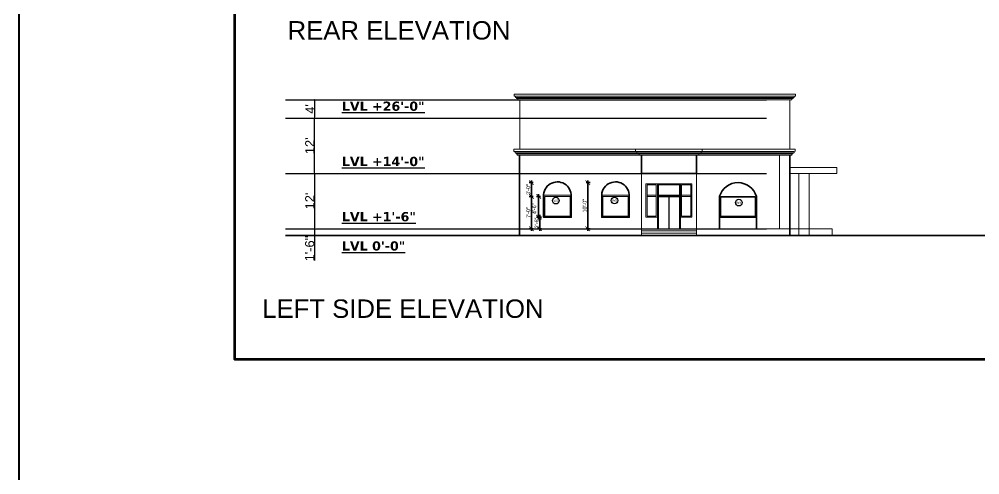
# Model space of a CAD drawing. Header units: feet. Extents: x 15113 to 123217, y -97269 to -8247.
# Drawn here: x 27217 to 29722, y -31392 to -30204 of the extents above; entities that cross this region are included whole.
import ezdxf

# ---------------------------------------------------------------- set-up
doc = ezdxf.new("R2010")
doc.units = ezdxf.units.FT
doc.header["$LTSCALE"] = 50.2
doc.header["$MEASUREMENT"] = 0
doc.header["$PDMODE"] = 3
for name, pattern in [('1', [0]), ('DASHED', [0.75, 0.5, -0.25]), ('DOT', [0.25, 0, -0.25])]:
    doc.linetypes.add(name, pattern=pattern)
doc.layers.get('0').update_dxf_attribs({"lineweight": 35})
for name, color, linetype, lineweight in [('column', 6, 'Continuous', 40), ('door', 42, 'Continuous', 25), ('drg seal', 250, 'Continuous', 120), ('elevation 2', 7, 'Continuous', 35), ('lvls', 8, 'DASHED', 40), ('Text @ 100', 7, 'Continuous', 25), ('WALL', 1, '1', 30), ('WINDOWS', 5, 'Continuous', 30)]:
    doc.layers.add(name, color=color, linetype=linetype, lineweight=lineweight)
doc.layers.add('Text', color=164, linetype='Continuous')
doc.styles.add('5.2 INCH', font='arial.ttf', dxfattribs={"height": 5.2})
doc.styles.add('Annotative', font='romans.shx', dxfattribs={"width": 0.75})
doc.styles.get("Standard").update_dxf_attribs({"font": 'arial.ttf'})
doc.dimstyles.new('2.2 INCH', dxfattribs={"dimscale": 0, "dimtxt": 5.2, "dimasz": 3.1, "dimexe": 0.18, "dimexo": 1.063, "dimgap": 0.09, "dimtad": 0, "dimdec": 0, "dimzin": 0, "dimdsep": 46, "dimlunit": 4, "dimtxsty": '5.2 INCH', "dimcen": 0, "dimclrd": 230, "dimclre": 230, "dimclrt": 164, "dimadec": 0, "dimazin": 0, "dimtfac": 1, "dimtdec": 0, "dimtofl": 0, "dimtmove": 0, "dimatfit": 3, "dimfxl": 0.5, "dimtolj": 1, "dimtzin": 0, "dimlwd": 15, "dimlwe": 15, "dimarcsym": 0})
doc.dimstyles.new('ISO-25', dxfattribs={"dimtxt": 24, "dimasz": 2.5, "dimexe": 1.25, "dimexo": 0.625, "dimtad": 1, "dimdec": 1, "dimlunit": 4, "dimtxsty": 'Standard', "dimcen": 2.5, "dimadec": 0, "dimazin": 0, "dimtfac": 1, "dimtdec": 1, "dimtmove": 0, "dimatfit": 3, "dimfxl": 1, "dimarcsym": 0})
doc.dimstyles.new('judicial academy', dxfattribs={"dimtxt": 10, "dimasz": 12, "dimexe": 6, "dimexo": 6, "dimgap": 3, "dimtad": 1, "dimdec": 4, "dimzin": 3, "dimdsep": 46, "dimlunit": 4, "dimtxsty": 'Standard', "dimblk": 'ARCHTICK', "dimcen": -0.09, "dimdle": 6, "dimclrd": 256, "dimclre": 256, "dimadec": 0, "dimazin": 1, "dimtfac": 1, "dimtdec": 4, "dimtofl": 0, "dimtmove": 1, "dimatfit": 1, "dimfxl": 15, "dimfxlon": 1, "dimtolj": 1, "dimtzin": 0, "dimlwd": -1, "dimlwe": -1, "dimarcsym": 0})

# ---------------------------------------------------------------- blocks, each defined once
blk = doc.blocks.new('*D422')
at = {"layer": 'Defpoints', "color": 0, "transparency": 16777216}
for p in [(27987.3, -30462.2), (28024.5, -30462.2, 0), (28024.5, -30606.2)]:
    blk.add_point(p, dxfattribs=at)
at = {"layer": 'WALL', "color": 0, "lineweight": -2, "transparency": 16777216}
for p, q in [((27987.5, -30462.2), (27986.1, -30462.2)), ((27987.3, -30603.7), (27987.3, -30464.7)), ((27987.5, -30606.2), (27986.1, -30606.2))]:
    blk.add_line(p, q, dxfattribs=at)
at = {"layer": 'WALL', "color": 0, "transparency": 16777216}
for points in [[(27986.9, -30464.7), (27987.8, -30464.7), (27987.3, -30462.2)], [(27986.9, -30603.7), (27987.8, -30603.7), (27987.3, -30606.2)]]:
    blk.add_solid(points, dxfattribs=at)
at = {"layer": 'WALL', "color": 0, "lineweight": -3, "transparency": 16777216, "insert": (27974.7, -30534.2), "char_height": 24, "attachment_point": 5, "rotation": 90}
blk.add_mtext("12'", dxfattribs=at)
blk = doc.blocks.new('*D423')
at = {"layer": 'Defpoints', "color": 0, "transparency": 16777216}
for p in [(28024.5, -30606.2), (27987.3, -30750.2), (28024.5, -30750.2)]:
    blk.add_point(p, dxfattribs=at)
at = {"layer": 'WALL', "color": 0, "lineweight": -2, "transparency": 16777216}
for p, q in [((27987.5, -30606.2), (27986.1, -30606.2)), ((27987.3, -30608.7), (27987.3, -30747.7)), ((27987.5, -30750.2), (27986.1, -30750.2))]:
    blk.add_line(p, q, dxfattribs=at)
at = {"layer": 'WALL', "color": 0, "transparency": 16777216}
for points in [[(27986.9, -30608.7), (27987.8, -30608.7), (27987.3, -30606.2)], [(27986.9, -30747.7), (27987.8, -30747.7), (27987.3, -30750.2)]]:
    blk.add_solid(points, dxfattribs=at)
at = {"layer": 'WALL', "color": 0, "lineweight": -3, "transparency": 16777216, "insert": (27974.7, -30678.2), "char_height": 24, "attachment_point": 5, "rotation": 90}
blk.add_mtext("12'", dxfattribs=at)
blk = doc.blocks.new('*D424')
at = {"layer": 'Defpoints', "color": 0, "transparency": 16777216}
for p in [(27987.3, -30768.3), (28024.5, -30750.2), (28025.1, -30768.3, -0.1)]:
    blk.add_point(p, dxfattribs=at)
at = {"layer": 'WALL', "color": 0, "lineweight": -2, "transparency": 16777216}
for p, q in [((27987.5, -30750.2), (27986.1, -30750.2)), ((27987.5, -30768.3), (27986.1, -30768.3)), ((27987.3, -30752.7), (27987.3, -30765.8)), ((27987.3, -30768.3), (27987.3, -30833.6))]:
    blk.add_line(p, q, dxfattribs=at)
at = {"layer": 'WALL', "color": 0, "transparency": 16777216}
for points in [[(27986.9, -30752.7), (27987.8, -30752.7), (27987.3, -30750.2)], [(27986.9, -30765.8), (27987.8, -30765.8), (27987.3, -30768.3)]]:
    blk.add_solid(points, dxfattribs=at)
at = {"layer": 'WALL', "color": 0, "lineweight": -3, "transparency": 16777216, "insert": (27974.5, -30802.2), "char_height": 24, "attachment_point": 5, "rotation": 90}
blk.add_mtext('1\'-6"', dxfattribs=at)
blk = doc.blocks.new('*D425')
at = {"layer": 'Defpoints', "color": 0, "transparency": 16777216}
for p in [(27988, -30414.2), (28131.9, -30414.2, 0), (28019.1, -30462.2, 0)]:
    blk.add_point(p, dxfattribs=at)
at = {"layer": 'WALL', "color": 0, "lineweight": -2, "transparency": 16777216}
for p, q in [((27988.2, -30414.2), (27986.8, -30414.2)), ((27988, -30459.7), (27988, -30416.7)), ((27988.2, -30462.2), (27986.8, -30462.2))]:
    blk.add_line(p, q, dxfattribs=at)
at = {"layer": 'WALL', "color": 0, "transparency": 16777216}
for points in [[(27987.6, -30416.7), (27988.4, -30416.7), (27988, -30414.2)], [(27987.6, -30459.7), (27988.4, -30459.7), (27988, -30462.2)]]:
    blk.add_solid(points, dxfattribs=at)
at = {"layer": 'WALL', "color": 0, "lineweight": -3, "transparency": 16777216, "insert": (27975.4, -30438.2), "char_height": 24, "attachment_point": 5, "rotation": 90}
blk.add_mtext("4'", dxfattribs=at)
blk = doc.blocks.new('_ArchTick')
at = {"color": 0, "linetype": 'ByBlock', "const_width": 0.15}
blk.add_lwpolyline([(-0.5, -0.5), (0.5, 0.5)], dxfattribs=at)
blk = doc.blocks.new('*D430')
at = {"transparency": 16777216}
for p, q in [((28576.1, -30666.3), (28565.6, -30666.3)), ((28571.6, -30726.3), (28571.6, -30660.3)), ((28576.1, -30720.3), (28565.6, -30720.3))]:
    blk.add_line(p, q, dxfattribs=at)
at = {"layer": 'Defpoints', "color": 0, "transparency": 16777216}
for p in [(28571.6, -30666.3), (28595.3, -30666.3, 0), (28592.6, -30720.3)]:
    blk.add_point(p, dxfattribs=at)
at = {"transparency": 16777216, "xscale": 12, "yscale": 12, "zscale": 12}
for p, rotation in [((28571.6, -30666.3), 90), ((28571.6, -30720.3), 270)]:
    blk.add_blockref('_ArchTick', p, dxfattribs=dict(at, rotation=rotation))
at = {"color": 0, "transparency": 16777216, "insert": (28560.2, -30698.4), "char_height": 10, "attachment_point": 5, "rotation": 90}
blk.add_mtext('\\A1;4\'-6"', dxfattribs=at)
blk = doc.blocks.new('*D426')
at = {"transparency": 16777216}
for p, q in [((28695.4, -30630.3), (28705.8, -30630.3)), ((28699.8, -30624.3), (28699.8, -30756.3)), ((28695.4, -30750.3), (28705.8, -30750.3))]:
    blk.add_line(p, q, dxfattribs=at)
at = {"layer": 'Defpoints', "color": 0, "transparency": 16777216}
for p in [(28689.4, -30630.3, 0.1), (28689.4, -30750.3, 0), (28699.8, -30750.3)]:
    blk.add_point(p, dxfattribs=at)
at = {"transparency": 16777216, "xscale": 12, "yscale": 12, "zscale": 12}
for p, rotation in [((28699.8, -30630.3), 90), ((28699.8, -30750.3), 270)]:
    blk.add_blockref('_ArchTick', p, dxfattribs=dict(at, rotation=rotation))
at = {"color": 0, "transparency": 16777216, "insert": (28691.7, -30690.3), "char_height": 10, "attachment_point": 5, "rotation": 90}
blk.add_mtext('\\A1;10\'-0"', dxfattribs=at)
blk = doc.blocks.new('*D427')
at = {"transparency": 16777216}
for p, q in [((28557.2, -30666.3), (28546.7, -30666.3)), ((28552.7, -30660.3), (28552.7, -30756.3)), ((28557.2, -30750.3), (28546.7, -30750.3))]:
    blk.add_line(p, q, dxfattribs=at)
at = {"layer": 'Defpoints', "color": 0, "transparency": 16777216}
for p in [(28592.8, -30666.3, 0.1), (28552.7, -30750.3), (28592.8, -30750.3, 0)]:
    blk.add_point(p, dxfattribs=at)
at = {"transparency": 16777216, "xscale": 12, "yscale": 12, "zscale": 12}
for p, rotation in [((28552.7, -30666.3), 90), ((28552.7, -30750.3), 270)]:
    blk.add_blockref('_ArchTick', p, dxfattribs=dict(at, rotation=rotation))
at = {"color": 0, "transparency": 16777216, "insert": (28544.6, -30708.3), "char_height": 10, "attachment_point": 5, "rotation": 90}
blk.add_mtext('\\A1;7\'-0"', dxfattribs=at)
blk = doc.blocks.new('*D428')
at = {"transparency": 16777216}
for p, q in [((28574.3, -30714.3), (28574.3, -30756.3)), ((28578.8, -30720.3), (28568.3, -30720.3)), ((28578.8, -30750.3), (28568.3, -30750.3))]:
    blk.add_line(p, q, dxfattribs=at)
at = {"layer": 'Defpoints', "color": 0, "transparency": 16777216}
for p in [(28597.9, -30720.3, 0.1), (28574.3, -30750.3), (28597.9, -30750.3, 0)]:
    blk.add_point(p, dxfattribs=at)
at = {"transparency": 16777216, "xscale": 12, "yscale": 12, "zscale": 12}
for p, rotation in [((28574.3, -30720.3), 90), ((28574.3, -30750.3), 270)]:
    blk.add_blockref('_ArchTick', p, dxfattribs=dict(at, rotation=rotation))
at = {"color": 0, "transparency": 16777216, "insert": (28566.2, -30735.3), "char_height": 10, "attachment_point": 5, "rotation": 90}
blk.add_mtext('\\A1;2\'-6"', dxfattribs=at)
blk = doc.blocks.new('*D429')
at = {"transparency": 16777216}
for p, q in [((28557.2, -30630.3), (28546.7, -30630.3)), ((28552.7, -30624.3), (28552.7, -30672.3)), ((28557.2, -30666.3), (28546.7, -30666.3))]:
    blk.add_line(p, q, dxfattribs=at)
at = {"layer": 'Defpoints', "color": 0, "transparency": 16777216}
for p in [(28598.2, -30630.3, -0.1), (28552.7, -30666.3), (28592.8, -30666.3, 0)]:
    blk.add_point(p, dxfattribs=at)
at = {"transparency": 16777216, "xscale": 12, "yscale": 12, "zscale": 12}
for p, rotation in [((28552.7, -30630.3), 90), ((28552.7, -30666.3), 270)]:
    blk.add_blockref('_ArchTick', p, dxfattribs=dict(at, rotation=rotation))
at = {"color": 0, "transparency": 16777216, "insert": (28544.6, -30648.3), "char_height": 10, "attachment_point": 5, "rotation": 90}
blk.add_mtext('\\A1;3\'-0"', dxfattribs=at)
blk = doc.blocks.new('*D509')
at = {"layer": 'Defpoints', "color": 0, "transparency": 16777216}
for p in [(28579.7, -26191.3), (28579.7, -42333), (28435.7, -42371.2)]:
    blk.add_point(p, dxfattribs=at)
at = {"layer": 'WALL', "color": 230, "linetype": 'DOT', "lineweight": 15, "transparency": 16777216}
for p, q in [((28435.7, -42333.5), (28435.7, -42332.9)), ((28579.7, -42332.5), (28579.7, -42333.2))]:
    blk.add_line(p, q, dxfattribs=at)
at = {"layer": 'WALL', "color": 230, "lineweight": 15, "transparency": 16777216}
for p, q in [((28438.8, -42333), (28478.7, -42333)), ((28576.6, -42333), (28536.8, -42333))]:
    blk.add_line(p, q, dxfattribs=at)
at = {"layer": 'WALL', "color": 230, "transparency": 16777216}
for points in [[(28438.8, -42332.5), (28438.8, -42333.6), (28435.7, -42333)], [(28576.6, -42332.5), (28576.6, -42333.6), (28579.7, -42333)]]:
    blk.add_solid(points, dxfattribs=at)
at = {"layer": 'WALL', "color": 164, "transparency": 16777216, "insert": (28507.7, -42333), "char_height": 5.2, "attachment_point": 5, "style": '5.2 INCH'}
blk.add_mtext("\\A1;{\\H6.948x;12'}", dxfattribs=at)

msp = doc.modelspace()

# ---------------------------------------------------------------- linework, layer by layer
at = {"layer": 'column'}
msp.add_lwpolyline([(27216.67754, -25772.97225), (31524.68479, -25772.97225), (31524.68479, -34769.11425), (27216.67754, -34769.11425)], close=True, dxfattribs=at)
at = {"layer": 'door'}
for p, q in [((28881.49257, -30633.31166), (28941.49257, -30633.31166)), ((28881.49257, -30633.31166), (28881.49257, -30750.31166)), ((28883.49257, -30635.31166), (28939.49257, -30635.31166)), ((28883.49257, -30635.31166), (28883.49257, -30750.31166)), ((28939.49257, -30750.31166), (28939.49257, -30635.31166)), ((28941.49257, -30750.31166), (28941.49257, -30633.31166)), ((28883.49257, -30663.14993, 0.03149), (28939.49257, -30663.14993, 0.03149)), ((28883.49257, -30666.14993, 0.03149), (28939.49257, -30666.14993, 0.03149)), ((28911.49257, -30666.14993, 0.03149), (28911.49257, -30750.31166, 0.03149))]:
    msp.add_line(p, q, dxfattribs=at)
at = {"layer": 'drg seal', "lineweight": 70}
msp.add_lwpolyline([(30834.55937, -31090.3365), (30834.55937, -28778.56452), (27777.84032, -28778.56452), (27777.84032, -31090.3365), (30834.14319, -31090.3365)], dxfattribs=at)
at = {"layer": 'elevation 2', "color": 251, "lineweight": 18, "ltscale": 4, "true_color": 0x636466}
for p, q in [((28508.08356, -30399.23223, -0.40275), (28508.08356, -30405.23223, -0.40275)), ((28508.08356, -30399.23224, -0.40275), (29241.38163, -30399.23225, -0.02664)), ((29241.38163, -30405.23223, -0.32335), (28508.08356, -30405.23223, -0.30808)), ((28511.08356, -30405.23223, -0.40275), (28511.08356, -30408.23223, -0.40275)), ((28514.08356, -30408.23223, -0.40275), (28514.08356, -30411.23223, -0.40275)), ((28514.08356, -30408.23223, -0.40275), (28514.08356, -30411.23223, -0.40275)), ((28517.08356, -30411.23223, -0.40275), (28517.08356, -30414.23223, -0.40275)), ((29232.38163, -30411.23224, -0.04155), (29232.38163, -30414.23224, -0.04155)), ((29235.38163, -30408.23224, -0.04155), (29235.38163, -30411.23224, -0.04155)), ((29235.38163, -30408.23224, -0.04155), (29235.38163, -30411.23224, -0.04155)), ((29238.38163, -30405.23224, -0.04155), (29238.38163, -30408.23224, -0.04155)), ((29241.38163, -30399.23224, -0.04155), (29241.38163, -30405.23224, -0.04155)), ((28506.96369, -30543.23224, -0.06434), (28506.96369, -30549.23224, -0.06434)), ((28509.96369, -30549.23224, -0.06434), (28509.96369, -30552.23224, -0.06434))]:
    msp.add_line(p, q, dxfattribs=at)
at = {"layer": 'elevation 2', "color": 1, "lineweight": 18, "ltscale": 4}
for p, q in [((28506.96369, -30543.23225, -0.06434), (29241.02434, -30543.23226, 0.31216)), ((28824.49392, -30543.23226, 0.06027), (28998.49121, -30543.23198, 0.06027)), ((28824.49392, -30543.23226, 0.06027), (28824.49392, -30549.23226, 0.06027)), ((28998.49121, -30543.23198, 0.06027), (28998.49121, -30549.23198, 0.06027)), ((29241.02434, -30543.23224, 0.18724), (29241.02434, -30549.23224, 0.18724)), ((29238.02434, -30549.23226, 0.16418), (28506.96369, -30549.23224, 0.03033)), ((28512.96369, -30552.23224, -0.06434), (28512.96369, -30555.23224, -0.06434)), ((28512.96369, -30552.23224, -0.06434), (28512.96369, -30555.23224, -0.06434)), ((28515.96369, -30555.23224, -0.06434), (28515.96369, -30558.23224, -0.06434)), ((28824.49392, -30549.23226, 0.06027), (28998.49121, -30549.23198, 0.06027)), ((28827.49392, -30549.23226, 0.06027), (28827.49392, -30552.23226, 0.06027)), ((28827.49392, -30552.23226, 0.06027), (28995.49121, -30552.23198, 0.06027)), ((28830.49392, -30552.23226, 0.06027), (28830.49392, -30555.23226, 0.06027)), ((28830.49392, -30552.23226, 0.06027), (28830.49392, -30555.23226, 0.06027)), ((28830.49392, -30555.23226, 0.06027), (28992.49121, -30555.23198, 0.06027)), ((28833.49392, -30555.23226, 0.02989), (28833.49392, -30558.23226, 0.03014)), ((28833.49392, -30555.23226, 0.06027), (28833.49392, -30558.23226, 0.06027)), ((28833.49392, -30555.23226, 0.06027), (28833.49392, -30558.23226, 0.06027)), ((28833.49392, -30558.23226, 0.06027), (28989.49121, -30558.23198, 0.06027)), ((28989.49121, -30555.23198, 0.02989), (28989.49121, -30558.23198, 0.03014)), ((28989.49121, -30555.23198, 0.06027), (28989.49121, -30558.23198, 0.06027)), ((28989.49121, -30555.23198, 0.06027), (28989.49121, -30558.23198, 0.06027)), ((28992.49121, -30552.23198, 0.06027), (28992.49121, -30555.23198, 0.06027)), ((28992.49121, -30552.23198, 0.06027), (28992.49121, -30555.23198, 0.06027)), ((28995.49121, -30549.23198, 0.06027), (28995.49121, -30552.23198, 0.06027)), ((29232.02434, -30555.23224, 0.18724), (29232.02434, -30558.23224, 0.18724)), ((29235.02434, -30552.23224, 0.18724), (29235.02434, -30555.23224, 0.18724)), ((29235.02434, -30552.23224, 0.18724), (29235.02434, -30555.23224, 0.18724)), ((29238.02434, -30549.23224, 0.18724), (29238.02434, -30552.23224, 0.18724))]:
    msp.add_line(p, q, dxfattribs=at)
at = {"layer": 'elevation 2', "ltscale": 4}
for p, q in [((28839.49392, -30558.23225, 0.28073), (28839.49392, -30606.23224, 0.03013)), ((28983.49121, -30558.23197, 0.28073), (28983.49121, -30606.23196, 0.03013)), ((28839.49392, -30606.23224, 0.03013), (28983.49121, -30606.23111, -0.53368)), ((27911.26977, -30768.31166), (30264.93068, -30768.31166))]:
    msp.add_line(p, q, dxfattribs=at)
at = {"layer": 'elevation 2', "lineweight": 18, "ltscale": 4}
for p, q in [((29349.48365, -30591.23224), (29226.49359, -30591.23225)), ((28839.49392, -30606.23224, -0.53368), (28839.49392, -30750.31166)), ((28983.49444, -30750.31166), (28983.49121, -30606.23224, -0.53368)), ((29349.48365, -30606.23224), (29226.49359, -30606.23225)), ((28839.49444, -30756.31166), (28983.49444, -30756.31166)), ((28839.49444, -30762.31166), (28983.49444, -30762.31166))]:
    msp.add_line(p, q, dxfattribs=at)
at = {"layer": 'elevation 2', "color": 251, "lineweight": 18, "ltscale": 4, "true_color": 0x636466}
for points, elevation in [([(29238.38163, -30408.23223), (28511.08356, -30408.23223)], -0.30826), ([(29235.38163, -30411.23225), (28514.08356, -30411.23223)], -0.30826), ([(28514.08356, -30411.23224), (29235.38163, -30411.23224)], -0.05631), ([(29232.38163, -30414.23224), (28517.08356, -30414.23223)], -0.05631), ([(28522.61431, -30543.23225), (28522.61431, -30414.23223)], -0.05631), ([(29226.85088, -30543.23226), (29226.85088, -30414.23224)], 0.30489)]:
    msp.add_lwpolyline(points, dxfattribs=dict(at, elevation=elevation))
at = {"layer": 'elevation 2', "color": 1, "lineweight": 18, "ltscale": 4}
for points, elevation in [([(29238.02434, -30552.23224), (28509.96369, -30552.23224)], 0.03014), ([(29235.02434, -30555.23226), (28512.96369, -30555.23224)], 0.03014), ([(28512.96369, -30555.23225), (29235.02434, -30555.23225)], 0.2821), ([(29232.02434, -30558.23226), (28515.96369, -30558.23224)], 0.2821)]:
    msp.add_lwpolyline(points, dxfattribs=dict(at, elevation=elevation))
at = {"layer": 'elevation 2', "ltscale": 4}
for points, elevation in [([(28521.49444, -30768.31166), (28521.49444, -30558.23224)], -0.25158), ([(29226.49387, -30768.31166), (29226.49387, -30558.23224)], -0.50353), ([(29139.4941, -30750.32335), (29139.4941, -30714.3095)], -0.05554), ([(29043.50048, -30750.32335), (29043.50048, -30720.3095)], -0.02405)]:
    msp.add_lwpolyline(points, dxfattribs=dict(at, elevation=elevation))
at = {"layer": 'elevation 2', "lineweight": 18, "ltscale": 4}
for points in [[(29199.49444, -30768.31166), (29226.49387, -30768.31166), (29226.49387, -30558.23225), (29199.49444, -30558.23225), (29199.49444, -30750.31166)], [(29349.48365, -30606.23225), (29349.48365, -30591.23224)]]:
    msp.add_lwpolyline(points, dxfattribs=at)
at = {"layer": 'elevation 2', "ltscale": 4}
msp.add_lwpolyline([(29226.49359, -30606.23225), (29226.49359, -30558.23225)], dxfattribs=at)
at = {"layer": 'elevation 2', "lineweight": 18, "ltscale": 4}
for points in [[(29250.495, -30768.31166), (29277.49444, -30768.31166), (29277.49444, -30606.23224), (29250.495, -30606.23224)], [(28839.49444, -30750.31166), (28983.49444, -30750.31166), (28983.49444, -30768.31166), (28839.49444, -30768.31166)], [(29277.49451, -30750.31166), (29337.42324, -30750.31166), (29337.42324, -30768.31166), (29277.49451, -30768.31166)]]:
    msp.add_lwpolyline(points, close=True, dxfattribs=at)
at = {"layer": 'elevation 2', "ltscale": 4}
for points in [[(28584.49444, -30666.32551, -1.0510253456), (28656.49444, -30665.97438), (28656.49444, -30720.32551), (28584.49444, -30720.32551)], [(28735.99444, -30666.32551, -1.0510253456), (28807.99444, -30665.97438), (28807.99444, -30720.32551), (28735.99444, -30720.32551)]]:
    msp.add_lwpolyline(points, format="xyb", close=True, dxfattribs=at)
at = {"layer": 'elevation 2', "ltscale": 4, "elevation": -0.05554}
msp.add_lwpolyline([(29139.4941, -30666.32335, 0.7463358917), (29043.4941, -30665.97221), (29043.4941, -30720.32335), (29139.4941, -30720.32335)], format="xyb", close=True, dxfattribs=at)
at = {"layer": 'elevation 2', "lineweight": 18, "ltscale": 4, "elevation": -0.25158}
msp.add_lwpolyline([(28521.49444, -30750.31166), (29337.42324, -30750.31166), (29337.42324, -30768.31166), (28521.49444, -30768.31166)], close=True, dxfattribs=at)
at = {"layer": 'lvls', "lineweight": 25, "ltscale": 50}
for p, q in [((27911.26977, -30414.23224, 0.03149), (30264.93068, -30414.23224, 0.03149)), ((27911.26977, -30462.23224, 0.06262), (30264.93068, -30462.23224, 0.06262)), ((27911.26977, -30606.23224, 0.02982), (30264.93068, -30606.23224, 0.0306)), ((27911.26977, -30750.31166), (30264.93068, -30750.31166))]:
    msp.add_line(p, q, dxfattribs=at)
at = {"layer": 'Text', "ltscale": 4}
for centre in [(28616.34268, -30677.23826, 0.06299), (28769.27974, -30676.76081, 0.06299), (29093.80905, -30682.42946, 0.00745)]:
    msp.add_circle(centre, 8.67888, dxfattribs=at)
at = {"layer": 'WINDOWS', "lineweight": 15}
for p, q in [((28854.49444, -30663.14993, 0.03149), (28878.49257, -30663.14993, 0.03149)), ((28854.49444, -30666.14993, 0.03149), (28878.49257, -30666.14993, 0.03149)), ((28944.49257, -30663.14993, 0.03149), (28968.49444, -30663.14993, 0.03149)), ((28944.49257, -30666.14993, 0.03149), (28968.49444, -30666.14993, 0.03149)), ((29043.48678, -30667.9722, -0.05554), (29043.4941, -30667.97223, -0.05554)), ((29043.4941, -30665.97221, -0.05554), (29139.4941, -30666.32335, -0.05554)), ((29046.4941, -30667.9832, -0.05554), (29136.4941, -30668.31239, -0.05554))]:
    msp.add_line(p, q, dxfattribs=at)
msp.add_lwpolyline([(28584.49444, -30666.32551, -1.0510253456), (28656.49444, -30665.97438), (28656.49444, -30720.32551), (28584.49444, -30720.32551)], format="xyb", close=True, dxfattribs=at)
at = {"layer": 'WINDOWS', "lineweight": 15, "elevation": 0.03149}
for points in [[(28851.49444, -30720.31166), (28881.49257, -30720.31166), (28881.49257, -30633.31166), (28851.49444, -30633.31166)], [(28854.49444, -30717.31166), (28878.49257, -30717.31166), (28878.49257, -30636.31166), (28854.49444, -30636.31166)]]:
    msp.add_lwpolyline(points, close=True, dxfattribs=at)
at = {"layer": 'WINDOWS', "lineweight": 15}
for points in [[(28941.49257, -30720.31166), (28971.49444, -30720.31166), (28971.49444, -30633.31166), (28941.49257, -30633.31166)], [(28944.49257, -30717.31166), (28968.49444, -30717.31166), (28968.49444, -30636.31166), (28944.49257, -30636.31166)], [(28584.45674, -30663.28156), (28656.49444, -30663.28156), (28656.49444, -30720.32551), (28584.45674, -30720.32551)], [(28587.45674, -30666.28156), (28653.49444, -30666.28156), (28653.49444, -30717.32551), (28587.45674, -30717.32551)], [(28735.95674, -30663.28156), (28807.99444, -30663.28156), (28807.99444, -30720.32551), (28735.95674, -30720.32551)], [(28738.95674, -30666.28156), (28804.99444, -30666.28156), (28804.99444, -30717.32551), (28738.95674, -30717.32551)]]:
    msp.add_lwpolyline(points, close=True, dxfattribs=at)
at = {"layer": 'WINDOWS', "lineweight": 15, "elevation": -0.05554}
msp.add_lwpolyline([(29046.4941, -30667.9832), (29046.4941, -30717.32335), (29136.4941, -30717.32335), (29136.4941, -30668.31239)], dxfattribs=at)
msp.add_lwpolyline([(29136.4941, -30666.32983, 0.0000970379), (29136.4886, -30666.31236)], format="xyb", dxfattribs=at)

# ---------------------------------------------------------------- texts
at = {"layer": 'Text @ 100', "char_height": 24, "width": 4206.970498, "attachment_point": 1, "style": 'Annotative'}
for s, insert in [('\\A1;{\\fVerdana|b1|i0|c0|p34;\\W1;\\LLVL +26\'-0"}', (28058.24192, -30419.00605, 0.11672)), ('\\A1;{\\fVerdana|b1|i0|c0|p34;\\W1;\\LLVL +14\'-0"}', (28058.24192, -30563.00605, 0.11672)), ('\\A1;{\\fVerdana|b1|i0|c0|p34;\\W1;\\LLVL +1\'-6"}', (28058.24192, -30707.00605, 0.11672)), ('\\A1;{\\fVerdana|b1|i0|c0|p34;\\W1;\\LLVL 0\'-0"}', (28058.24192, -30783.23229, 0.11672))]:
    msp.add_mtext(s, dxfattribs=dict(at, insert=insert))
at = {"layer": 'WALL', "color": 0, "ltscale": 4}
for s, heights, insert, char_height, attachment_point in [('REAR ELEVATION', [0], (27916.74102, -30209.30002, 0.06299), 48, 1), ('W5', [17.4502], (28610.61915, -30674.70631), 6, 1), ('W5', [17.4502], (28763.55622, -30674.22886), 6, 1), ('W4', [17.4502], (29099.53257, -30679.89751, -0.05554), 6, 3), ('LEFT SIDE ELEVATION', [0], (27850.42678, -30934.75372, 0.06299), 48, 1)]:
    msp.add_mtext_dynamic_manual_height_columns(s, width=1732.9701349, gutter_width=75, heights=heights, dxfattribs=dict(at, insert=insert, char_height=char_height, attachment_point=attachment_point))

# ---------------------------------------------------------------- dimensions: what is measured, and where the dimension line sits
for base, p1, p2, picture, middle in [((28552.69186, -30666.32551, 0.0612), (28598.22025, -30630.32551, -0.03144), (28592.83344, -30666.32551, 0.06115), '*D429', (28544.58272, -30648.32551, 0.0612)), ((28699.843616, -30750.311656, -0.031445), (28689.419678, -30630.325514, 0.06115), (28689.419678, -30750.311656, -0.031494), '*D426', (28691.737886, -30690.318585, -0.031445)), ((28552.69186, -30750.311656, -0.031445), (28592.833439, -30666.325514, 0.06115), (28592.833439, -30750.311656, -0.031494), '*D427', (28544.58613, -30708.318585, -0.031445))]:
    dim = msp.add_linear_dim(base=base, p1=p1, p2=p2, angle=90, dimstyle='judicial academy', override={"dimfxl": 4.5})
    dim.commit()
    dim.dimension.update_dxf_attribs({"geometry": picture, "text_midpoint": middle})
for base, p1, p2, picture, middle in [((28571.62509, -30666.32551), (28592.61378, -30720.32551), (28595.32023, -30666.32551, -0.03144), '*D430', (28568.27958, -30698.43464)), ((28574.331541, -30750.311656, -0.031445), (28597.923992, -30720.325514, 0.06115), (28597.923992, -30750.311656, -0.031494), '*D428', (28574.331541, -30735.318585, -0.031445))]:
    dim = msp.add_linear_dim(base=base, p1=p1, p2=p2, angle=90, dimstyle='judicial academy', override={"dimfxl": 4.5})
    dim.commit()
    dim.dimension.update_dxf_attribs({"geometry": picture, "text_midpoint": middle, "dimtype": 160})
at = {"layer": 'WALL'}
dim = msp.add_linear_dim(base=(28579.70081, -42333.04282), p1=(28435.70501, -42371.16814), p2=(28579.70081, -26191.29584), text='{\\H6.948x;<>}', dimstyle='2.2 INCH', override={"dimscale": 1, "dimfxlon": 1, "dimtfillclr": 2}, dxfattribs=at)
dim.commit()
dim.dimension.update_dxf_attribs({"geometry": '*D509', "text_midpoint": (28507.70291, -42333.04282)})
at = {"layer": 'WALL', "color": 0, "lineweight": -3}
for base, p1, p2, picture, middle in [((27988.02383, -30414.23224, 0.03149), (28019.14013, -30462.23224, 0.06262), (28131.85058, -30414.23224, 0.06262), '*D425', (27975.39883, -30438.23224, 0.03149)), ((27987.34111, -30462.23224, 0.06299), (28024.51746, -30606.23224, 0.06299), (28024.51746, -30462.23224, 0.09448), '*D422', (27974.667, -30534.23224, 0.06299)), ((27987.34111, -30750.23224, 0.06299), (28024.51746, -30606.23224, 0.06299), (28024.51746, -30750.23224, 0.06299), '*D423', (27974.667, -30678.23224, 0.06299)), ((27987.34111, -30768.31166, 0.06299), (28024.51746, -30750.23224, 0.06299), (28025.11546, -30768.31166), '*D424', (27974.46236, -30802.2061, 0.06299))]:
    dim = msp.add_linear_dim(base=base, p1=p1, p2=p2, angle=90, dimstyle='ISO-25', override={"dimfxl": 0.18, "dimfxlon": 1}, dxfattribs=at)
    dim.commit()
    dim.dimension.update_dxf_attribs({"geometry": picture, "text_midpoint": middle})

doc.saveas('drawing.dxf')
